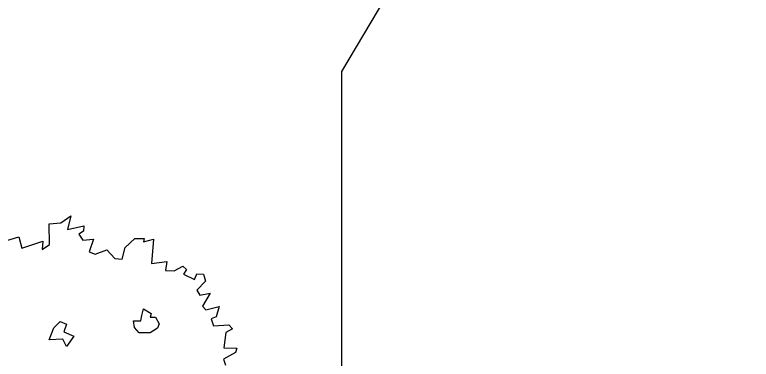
# Model space of a CAD drawing. Header units: inches. Extents: x -11 to 128, y 7 to 56.
# Drawn here: x 18.462 to 19.411, y 24.155 to 24.599 of the extents above; entities that cross this region are included whole.
import ezdxf

# ---------------------------------------------------------------- set-up
doc = ezdxf.new("R2010")
doc.units = ezdxf.units.IN
doc.header["$MEASUREMENT"] = 0
doc.layers.add('CAY', color=94, linetype='Continuous')
picture_1 = doc.add_image_def('image1.jpg', size_in_pixel=(1680, 1093))

# ---------------------------------------------------------------- blocks, each defined once
blk = doc.blocks.new('A$C76451831')
at = {"layer": 'CAY'}
blk.add_lwpolyline([(4363.7, 2132.3), (4408, 2146), (4416.4, 2113.3), (4476.5, 2133.3), (4474.4, 2109.1), (4495.5, 2123.9), (4494.4, 2182.9), (4528.2, 2186.1), (4556.7, 2206.1), (4547.2, 2167.1), (4594.6, 2177.6), (4593.6, 2161.8), (4579.9, 2153.4), (4591.5, 2136.5), (4622.1, 2138.6), (4609.4, 2102.8), (4627.3, 2096.4), (4660, 2108), (4683.2, 2083.8), (4704.3, 2081.7), (4712.8, 2115.4), (4741.2, 2140.7), (4767.6, 2140.7), (4765.5, 2131.2), (4794, 2138.6), (4788.7, 2069), (4833, 2075.3), (4828.8, 2049), (4854.1, 2047.9), (4878.3, 2061.6), (4888.9, 2052.1), (4880.5, 2038.4), (4912.1, 2023.7), (4918.4, 2039.5), (4937.4, 2038.4), (4943.7, 2018.4), (4918.4, 1993.1), (4926.9, 1978.3), (4957.4, 1984.6), (4935.3, 1946.7), (4944.8, 1936.1), (4982.8, 1945.6), (4974.3, 1916.1), (4959.6, 1910.8), (4966.9, 1890.8), (5010.2, 1892.9), (5020.7, 1882.3), (5001.7, 1871.8), (4996.5, 1827.5), (5033.4, 1826.4), (5030.2, 1813.8), (4995.4, 1794.8), (5000.7, 1777.9)], dxfattribs=at)
for points in [[(4784.5, 1915.2), (4800.4, 1915.2), (4810.9, 1896.7), (4805.6, 1883.5), (4784.5, 1870.3), (4752.8, 1870.3), (4739.6, 1886.1), (4737, 1904.6), (4758.1, 1904.6), (4760.8, 1920.5), (4766, 1939), (4787.2, 1925.7)], [(4507.9, 1884.3), (4526.4, 1902.8), (4544.9, 1894.9), (4536.9, 1873.7), (4566, 1860.5), (4544.9, 1831.5), (4534.3, 1852.6), (4494.7, 1850)]]:
    blk.add_lwpolyline(points, close=True, dxfattribs=at)

msp = doc.modelspace()

# ---------------------------------------------------------------- linework, layer by layer
for p, q in [((18.88387, 24.5256), (19.2205, 25.09242)), ((18.88387, 24.11828), (18.88387, 24.5256))]:
    msp.add_line(p, q)

# ---------------------------------------------------------------- block references
at = {"layer": 'CAY', "xscale": 0.0004489089019145984, "yscale": 0.0004489089019145984, "zscale": 0.0004489089019145984}
msp.add_blockref('A$C76451831', (16.48885, 23.34953), dxfattribs=at)

# ---------------------------------------------------------------- pictures from other files: only their frames are drawn
image = msp.add_image(picture_1, insert=(12.49661, 7.37723), size_in_units=(74.4025, 48.40591))
image.dxf.flags = 6

doc.saveas('drawing.dxf')
